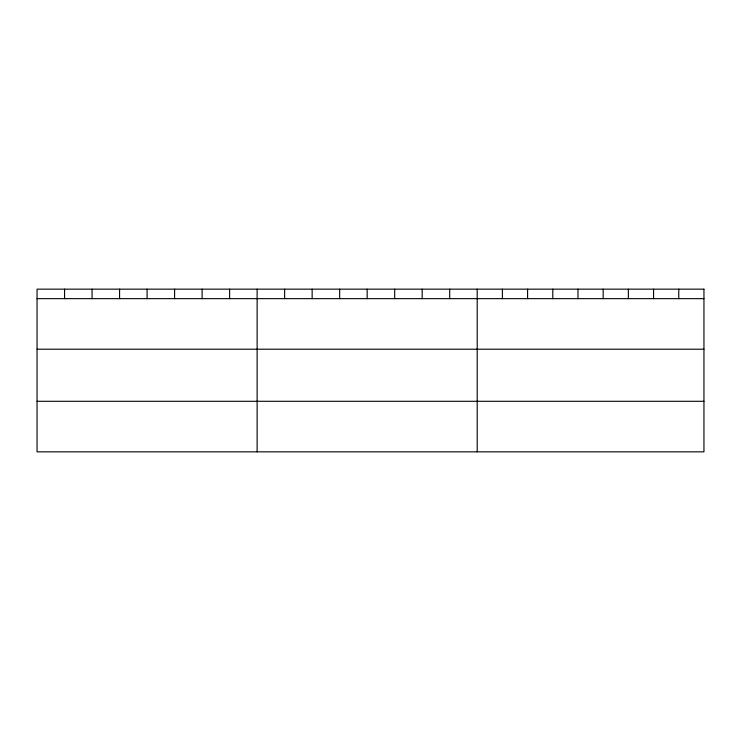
<?xml version="1.0" encoding="UTF-8"?>
<svg xmlns="http://www.w3.org/2000/svg" width="741" height="741" viewBox="0 0 741 741"><rect width="100%" height="100%" fill="white"/><g stroke="black" fill="none" stroke-linecap="round" stroke-linejoin="round"><path stroke-width="1.11" d="M37.05 298.651L703.95 298.651M37.05 349.206L703.95 349.206M37.05 401.289L703.95 401.289M678.756 289.157L678.756 298.651M653.562 289.157L653.562 298.651M628.368 289.157L628.368 298.651M603.174 289.157L603.174 298.651M577.98 289.157L577.98 298.651M552.786 289.157L552.786 298.651M527.592 289.157L527.592 298.651M502.398 289.157L502.398 298.651M477.204 289.157L477.204 451.843M449.694 289.157L449.694 298.651M422.185 289.157L422.185 298.651M394.675 289.157L394.675 298.651M367.166 289.157L367.166 298.651M339.656 289.157L339.656 298.651M312.146 289.157L312.146 298.651M284.637 289.157L284.637 298.651M257.127 289.157L257.127 451.843M229.617 289.157L229.617 298.651M202.108 289.157L202.108 298.651M174.598 289.157L174.598 298.651M147.089 289.157L147.089 298.651M119.579 289.157L119.579 298.651M92.069 289.157L92.069 298.651M64.56 289.157L64.56 298.651M703.95 289.157L37.05 289.157L37.05 451.843L703.95 451.843L703.95 289.157"/></g></svg>
